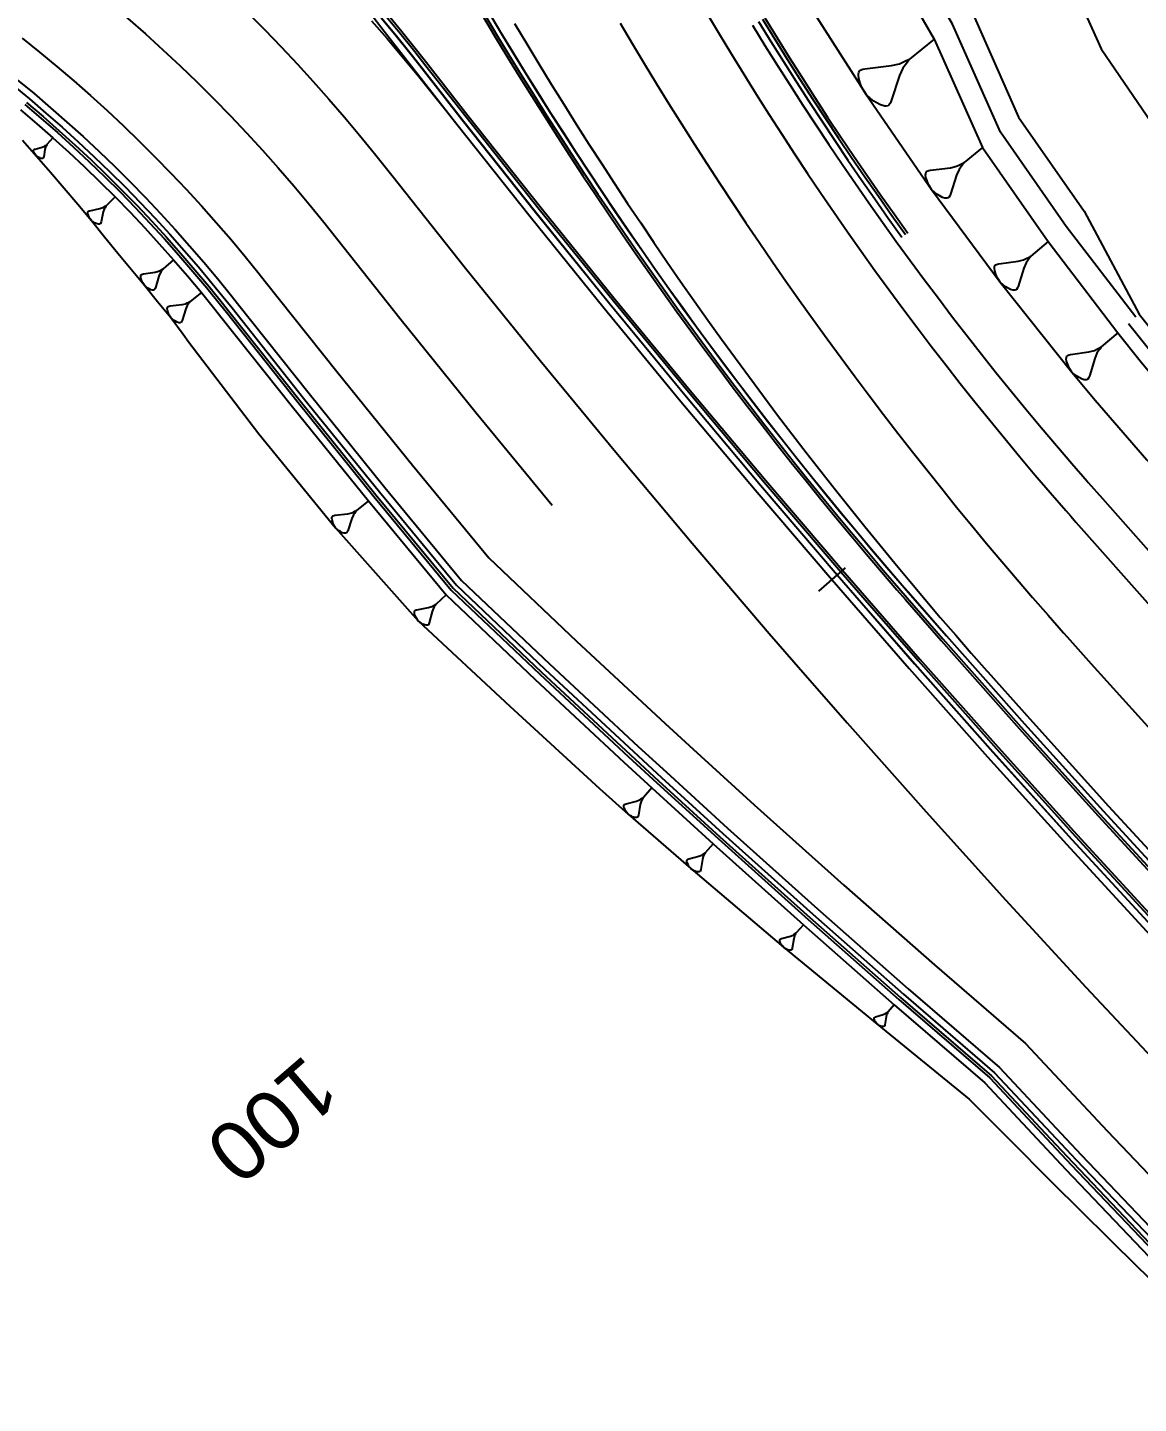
# Model space of a CAD drawing. Extents: x 383808 to 384559, y 802827 to 803490.
# Drawn here: x 384020.2 to 384067.3, y 803088.8 to 803147.1 of the extents above; entities that cross this region are included whole.
import ezdxf
from ezdxf.enums import TextEntityAlignment as Align

# ---------------------------------------------------------------- set-up
doc = ezdxf.new("R2010")
doc.units = 0
doc.layers.get('0').update_dxf_attribs({"linetype": 'CONTINUOUS'})
doc.styles.add('ARIAL', font='ARIAL.FON')

msp = doc.modelspace()

# ---------------------------------------------------------------- linework, layer by layer
at = {"color": 7}
for p, q in [((384058.6226, 803146.5892), (384057.5834, 803145.741)), ((384055.6063, 803145.3146), (384055.6899, 803145.3334)), ((384055.6899, 803145.3334), (384056.82, 803145.4642)), ((384056.82, 803145.4642), (384057.1544, 803145.5393)), ((384057.1544, 803145.5393), (384057.2974, 803145.6065)), ((384057.2998, 803145.3611), (384057.1592, 803145.0485)), ((384057.2974, 803145.6065), (384057.4404, 803145.6738)), ((384057.3944, 803145.4878), (384057.2998, 803145.3611)), ((384057.4889, 803145.6144), (384057.3944, 803145.4878)), ((384057.4404, 803145.6738), (384057.5834, 803145.741)), ((384057.5834, 803145.741), (384057.4889, 803145.6144)), ((384055.4172, 803145.0613), (384055.4227, 803145.1153)), ((384055.4306, 803144.9238), (384055.4172, 803145.0613)), ((384055.4227, 803145.1153), (384055.4282, 803145.1692)), ((384055.4282, 803145.1692), (384055.4633, 803145.2474)), ((384055.4924, 803144.7269), (384055.4306, 803144.9238)), ((384055.4633, 803145.2474), (384055.493, 803145.2716)), ((384055.493, 803145.2716), (384055.6063, 803145.3146)), ((384057.1592, 803145.0485), (384056.8047, 803143.9676)), ((384055.5354, 803144.6136), (384055.4924, 803144.7269)), ((384055.6026, 803144.4706), (384055.5354, 803144.6136)), ((384055.7426, 803144.2385), (384055.6026, 803144.4706)), ((384055.9419, 803144.0549), (384055.7426, 803144.2385)), ((384056.0685, 803143.9604), (384055.9419, 803144.0549)), ((384056.1709, 803143.8955), (384056.0685, 803143.9604)), ((384056.3515, 803143.7955), (384056.1709, 803143.8955)), ((384056.4836, 803143.7549), (384056.3515, 803143.7955)), ((384056.5375, 803143.7495), (384056.4836, 803143.7549)), ((384056.5914, 803143.744), (384056.5375, 803143.7495)), ((384056.675, 803143.7628), (384056.5914, 803143.744)), ((384056.7047, 803143.787), (384056.675, 803143.7628)), ((384056.7696, 803143.8894), (384056.7047, 803143.787)), ((384056.8047, 803143.9676), (384056.7696, 803143.8894)), ((384020.4576, 803141.871), (384020.4639, 803141.894)), ((384020.4585, 803141.856), (384020.4576, 803141.871)), ((384020.4594, 803141.8409), (384020.4585, 803141.856)), ((384020.469, 803141.8037), (384020.4594, 803141.8409)), ((384020.4639, 803141.894), (384020.471, 803141.902)), ((384020.471, 803141.902), (384020.5002, 803141.9187)), ((384020.5002, 803141.9187), (384020.5223, 803141.9276)), ((384020.5223, 803141.9276), (384020.8269, 803142.0129)), ((384020.8269, 803142.0129), (384020.9155, 803142.0482)), ((384020.9383, 803141.9136), (384020.8882, 803141.6013)), ((384020.9155, 803142.0482), (384020.9518, 803142.0729)), ((384020.9632, 803142.0057), (384020.9383, 803141.9136)), ((384020.9518, 803142.0729), (384020.9881, 803142.0977)), ((384020.9836, 803142.0446), (384020.9632, 803142.0057)), ((384021.004, 803142.0835), (384020.9836, 803142.0446)), ((384020.9881, 803142.0977), (384021.0244, 803142.1224)), ((384021.0244, 803142.1224), (384021.004, 803142.0835)), ((384021.2727, 803142.4008), (384021.0244, 803142.1224)), ((384060.6655, 803141.9987), (384059.8886, 803141.3527)), ((384020.4946, 803141.7524), (384020.469, 803141.8037)), ((384020.5114, 803141.7231), (384020.4946, 803141.7524)), ((384020.5361, 803141.6868), (384020.5114, 803141.7231)), ((384020.5847, 803141.6292), (384020.5361, 803141.6868)), ((384020.6475, 803141.5875), (384020.5847, 803141.6292)), ((384020.6864, 803141.5671), (384020.6475, 803141.5875)), ((384020.7173, 803141.5538), (384020.6864, 803141.5671)), ((384020.7713, 803141.5342), (384020.7173, 803141.5538)), ((384020.8093, 803141.5289), (384020.7713, 803141.5342)), ((384020.8244, 803141.5297), (384020.8093, 803141.5289)), ((384020.8394, 803141.5306), (384020.8244, 803141.5297)), ((384020.8616, 803141.5394), (384020.8394, 803141.5306)), ((384020.8687, 803141.5474), (384020.8616, 803141.5394)), ((384020.882, 803141.5783), (384020.8687, 803141.5474)), ((384020.8882, 803141.6013), (384020.882, 803141.5783)), ((384059.5669, 803141.1978), (384059.6741, 803141.2494)), ((384059.6741, 803141.2494), (384059.7813, 803141.3011)), ((384059.8183, 803141.2567), (384059.7479, 803141.1607)), ((384059.7813, 803141.3011), (384059.8886, 803141.3527)), ((384059.8886, 803141.3527), (384059.8183, 803141.2567)), ((384058.2617, 803140.8259), (384058.2655, 803140.8666)), ((384058.2727, 803140.7224), (384058.2617, 803140.8259)), ((384058.2655, 803140.8666), (384058.2692, 803140.9072)), ((384058.2692, 803140.9072), (384058.2951, 803140.9663)), ((384058.3206, 803140.5745), (384058.2727, 803140.7224)), ((384058.2951, 803140.9663), (384058.3173, 803140.9848)), ((384058.3173, 803140.9848), (384058.4024, 803141.018)), ((384058.4024, 803141.018), (384058.4652, 803141.0327)), ((384058.4652, 803141.0327), (384059.3155, 803141.1389)), ((384059.5738, 803140.8282), (384059.3142, 803140.0116)), ((384059.3155, 803141.1389), (384059.5669, 803141.1978)), ((384059.6776, 803141.0646), (384059.5738, 803140.8282)), ((384059.7479, 803141.1607), (384059.6776, 803141.0646)), ((384058.3537, 803140.4895), (384058.3206, 803140.5745)), ((384058.4054, 803140.3822), (384058.3537, 803140.4895)), ((384058.5124, 803140.2084), (384058.4054, 803140.3822)), ((384058.6638, 803140.0715), (384058.5124, 803140.2084)), ((384023.4448, 803139.4773), (384023.4965, 803139.508)), ((384023.4965, 803139.508), (384023.5483, 803139.5387)), ((384023.5483, 803139.5387), (384023.5171, 803139.4873)), ((384023.9111, 803139.8984), (384023.5483, 803139.5387)), ((384058.7598, 803140.0011), (384058.6638, 803140.0715)), ((384058.8374, 803139.953), (384058.7598, 803140.0011)), ((384058.974, 803139.8789), (384058.8374, 803139.953)), ((384059.0738, 803139.8493), (384058.974, 803139.8789)), ((384059.1144, 803139.8455), (384059.0738, 803139.8493)), ((384059.1551, 803139.8418), (384059.1144, 803139.8455)), ((384059.2179, 803139.8565), (384059.1551, 803139.8418)), ((384059.2401, 803139.875), (384059.2179, 803139.8565)), ((384059.2883, 803139.9525), (384059.2401, 803139.875)), ((384059.3142, 803140.0116), (384059.2883, 803139.9525)), ((384022.7521, 803139.2016), (384022.7522, 803139.2222)), ((384022.7622, 803139.1499), (384022.7521, 803139.2016)), ((384022.7522, 803139.2222), (384022.7523, 803139.2429)), ((384022.7523, 803139.2429), (384022.7627, 803139.2738)), ((384022.7928, 803139.0775), (384022.7622, 803139.1499)), ((384022.7627, 803139.2738), (384022.7731, 803139.2841)), ((384022.7731, 803139.2841), (384022.8145, 803139.3045)), ((384022.8133, 803139.0362), (384022.7928, 803139.0775)), ((384022.8441, 803138.9844), (384022.8133, 803139.0362)), ((384022.8145, 803139.3045), (384022.8455, 803139.3147)), ((384022.9056, 803138.9016), (384022.8441, 803138.9844)), ((384022.8455, 803139.3147), (384023.269, 803139.4058)), ((384023.269, 803139.4058), (384023.3931, 803139.4465)), ((384023.4129, 803139.2607), (384023.3182, 803138.8379)), ((384023.3931, 803139.4465), (384023.4448, 803139.4773)), ((384023.4547, 803139.3843), (384023.4129, 803139.2607)), ((384023.4859, 803139.4358), (384023.4547, 803139.3843)), ((384023.5171, 803139.4873), (384023.4859, 803139.4358)), ((384022.9879, 803138.8393), (384022.9056, 803138.9016)), ((384023.0394, 803138.8081), (384022.9879, 803138.8393)), ((384023.0806, 803138.7873), (384023.0394, 803138.8081)), ((384023.1527, 803138.756), (384023.0806, 803138.7873)), ((384023.2043, 803138.7455), (384023.1527, 803138.756)), ((384023.2249, 803138.7454), (384023.2043, 803138.7455)), ((384023.2455, 803138.7453), (384023.2249, 803138.7454)), ((384023.2765, 803138.7555), (384023.2455, 803138.7453)), ((384023.2869, 803138.7658), (384023.2765, 803138.7555)), ((384023.3077, 803138.807), (384023.2869, 803138.7658)), ((384023.3182, 803138.8379), (384023.3077, 803138.807)), ((384063.4524, 803138.0057), (384062.7193, 803137.3849)), ((384026.3906, 803137.2385), (384025.9446, 803136.8477)), ((384061.3689, 803137.0684), (384062.1763, 803137.1767)), ((384062.1763, 803137.1767), (384062.4148, 803137.2349)), ((384062.4148, 803137.2349), (384062.5163, 803137.2849)), ((384062.5163, 803137.2849), (384062.6178, 803137.3349)), ((384062.5873, 803137.2011), (384062.5212, 803137.1092)), ((384062.6533, 803137.293), (384062.5873, 803137.2011)), ((384062.6178, 803137.3349), (384062.7193, 803137.3849)), ((384062.7193, 803137.3849), (384062.6533, 803137.293)), ((384025.0012, 803136.5617), (384025.0155, 803136.5968)), ((384025.0155, 803136.5968), (384025.0282, 803136.6079)), ((384025.0282, 803136.6079), (384025.0776, 803136.6287)), ((384025.0776, 803136.6287), (384025.1143, 803136.6383)), ((384025.1143, 803136.6383), (384025.6115, 803136.7136)), ((384025.6115, 803136.7136), (384025.7581, 803136.7519)), ((384025.7581, 803136.7519), (384025.8203, 803136.7838)), ((384025.8251, 803136.6755), (384025.7679, 803136.5351)), ((384025.8203, 803136.7838), (384025.8824, 803136.8158)), ((384025.8649, 803136.7329), (384025.8251, 803136.6755)), ((384025.9048, 803136.7903), (384025.8649, 803136.7329)), ((384025.8824, 803136.8158), (384025.9446, 803136.8477)), ((384025.9446, 803136.8477), (384025.9048, 803136.7903)), ((384061.1772, 803136.87), (384061.1804, 803136.9087)), ((384061.1885, 803136.7717), (384061.1772, 803136.87)), ((384061.1804, 803136.9087), (384061.1836, 803136.9474)), ((384061.1836, 803136.9474), (384061.2078, 803137.0038)), ((384061.2353, 803136.6315), (384061.1885, 803136.7717)), ((384061.2078, 803137.0038), (384061.2287, 803137.0216)), ((384061.2287, 803137.0216), (384061.3093, 803137.0538)), ((384061.2676, 803136.551), (384061.2353, 803136.6315)), ((384061.3093, 803137.0538), (384061.3689, 803137.0684)), ((384062.4246, 803136.8835), (384062.1849, 803136.105)), ((384062.5212, 803137.1092), (384062.4246, 803136.8835)), ((384024.998, 803136.5139), (384024.9996, 803136.5378)), ((384025.006, 803136.4533), (384024.998, 803136.5139)), ((384024.9996, 803136.5378), (384025.0012, 803136.5617)), ((384025.0364, 803136.3673), (384025.006, 803136.4533)), ((384025.0571, 803136.3179), (384025.0364, 803136.3673)), ((384025.089, 803136.2557), (384025.0571, 803136.3179)), ((384025.1545, 803136.1554), (384025.089, 803136.2557)), ((384025.2454, 803136.0773), (384025.1545, 803136.1554)), ((384025.3028, 803136.0375), (384025.2454, 803136.0773)), ((384025.349, 803136.0104), (384025.3028, 803136.0375)), ((384025.4304, 803135.9691), (384025.349, 803136.0104)), ((384025.6136, 803136.017), (384025.5866, 803135.9708)), ((384025.6279, 803136.0521), (384025.6136, 803136.017)), ((384025.7679, 803136.5351), (384025.6279, 803136.0521)), ((384061.3176, 803136.4494), (384061.2676, 803136.551)), ((384061.4208, 803136.2851), (384061.3176, 803136.4494)), ((384061.566, 803136.1562), (384061.4208, 803136.2851)), ((384061.6579, 803136.0902), (384061.566, 803136.1562)), ((384061.732, 803136.0451), (384061.6579, 803136.0902)), ((384061.8626, 803135.9759), (384061.732, 803136.0451)), ((384062.1607, 803136.0485), (384062.1156, 803135.9744)), ((384062.1849, 803136.105), (384062.1607, 803136.0485)), ((384025.4893, 803135.9532), (384025.4304, 803135.9691)), ((384025.5132, 803135.9516), (384025.4893, 803135.9532)), ((384025.5372, 803135.95), (384025.5132, 803135.9516)), ((384025.5738, 803135.9596), (384025.5372, 803135.95)), ((384025.5866, 803135.9708), (384025.5738, 803135.9596)), ((384026.9708, 803135.406), (384027.0353, 803135.4367)), ((384027.0573, 803135.4099), (384027.0148, 803135.3525)), ((384027.0353, 803135.4367), (384027.0998, 803135.4673)), ((384027.0998, 803135.4673), (384027.0573, 803135.4099)), ((384027.5678, 803135.8526), (384027.0998, 803135.4673)), ((384061.9577, 803135.9485), (384061.8626, 803135.9759)), ((384061.9964, 803135.9453), (384061.9577, 803135.9485)), ((384062.0351, 803135.9421), (384061.9964, 803135.9453)), ((384062.0947, 803135.9566), (384062.0351, 803135.9421)), ((384062.1156, 803135.9744), (384062.0947, 803135.9566)), ((384026.1222, 803135.156), (384026.1245, 803135.1804)), ((384026.1284, 803135.0939), (384026.1222, 803135.156)), ((384026.1245, 803135.1804), (384026.1269, 803135.2048)), ((384026.1269, 803135.2048), (384026.1426, 803135.2402)), ((384026.1567, 803135.005), (384026.1284, 803135.0939)), ((384026.1426, 803135.2402), (384026.156, 803135.2512)), ((384026.156, 803135.2512), (384026.2071, 803135.2708)), ((384026.1764, 803134.9539), (384026.1567, 803135.005)), ((384026.2071, 803134.8894), (384026.1764, 803134.9539)), ((384026.2071, 803135.2708), (384026.2449, 803135.2795)), ((384026.2707, 803134.7848), (384026.2071, 803134.8894)), ((384026.2449, 803135.2795), (384026.7553, 803135.3407)), ((384026.9094, 803135.1535), (384026.7513, 803134.6644)), ((384026.7553, 803135.3407), (384026.9063, 803135.3753)), ((384026.9063, 803135.3753), (384026.9708, 803135.406)), ((384026.9724, 803135.2951), (384026.9094, 803135.1535)), ((384027.0148, 803135.3525), (384026.9724, 803135.2951)), ((384026.3612, 803134.7022), (384026.2707, 803134.7848)), ((384026.4186, 803134.6597), (384026.3612, 803134.7022)), ((384026.465, 803134.6306), (384026.4186, 803134.6597)), ((384026.5468, 803134.5858), (384026.465, 803134.6306)), ((384026.6065, 803134.5677), (384026.5468, 803134.5858)), ((384026.6309, 803134.5653), (384026.6065, 803134.5677)), ((384026.6553, 803134.5629), (384026.6309, 803134.5653)), ((384026.6931, 803134.5716), (384026.6553, 803134.5629)), ((384026.7064, 803134.5826), (384026.6931, 803134.5716)), ((384026.7355, 803134.629), (384026.7064, 803134.5826)), ((384026.7513, 803134.6644), (384026.7355, 803134.629)), ((384066.4073, 803134.147), (384065.7058, 803133.5417)), ((384064.2256, 803133.0689), (384064.2283, 803133.1062)), ((384064.2283, 803133.1062), (384064.2511, 803133.1609)), ((384064.2511, 803133.1609), (384064.2712, 803133.1782)), ((384064.2712, 803133.1782), (384064.3486, 803133.21)), ((384064.3486, 803133.21), (384064.406, 803133.2245)), ((384064.406, 803133.2245), (384065.1838, 803133.3361)), ((384065.1838, 803133.3361), (384065.4133, 803133.3943)), ((384065.4133, 803133.3943), (384065.5108, 803133.4434)), ((384065.5171, 803133.274), (384065.4259, 803133.0555)), ((384065.5108, 803133.4434), (384065.6083, 803133.4926)), ((384065.58, 803133.3633), (384065.5171, 803133.274)), ((384065.6429, 803133.4525), (384065.58, 803133.3633)), ((384065.6083, 803133.4926), (384065.7058, 803133.5417)), ((384065.7058, 803133.5417), (384065.6429, 803133.4525)), ((384064.2228, 803133.0316), (384064.2256, 803133.0689)), ((384064.2346, 803132.9368), (384064.2228, 803133.0316)), ((384064.281, 803132.802), (384064.2346, 803132.9368)), ((384064.3128, 803132.7246), (384064.281, 803132.802)), ((384064.362, 803132.6271), (384064.3128, 803132.7246)), ((384064.463, 803132.4695), (384064.362, 803132.6271)), ((384065.4259, 803133.0555), (384065.2015, 803132.3025)), ((384064.6041, 803132.3465), (384064.463, 803132.4695)), ((384064.6933, 803132.2836), (384064.6041, 803132.3465)), ((384064.7652, 803132.2408), (384064.6933, 803132.2836)), ((384064.8918, 803132.1751), (384064.7652, 803132.2408)), ((384064.9837, 803132.1496), (384064.8918, 803132.1751)), ((384065.0211, 803132.1468), (384064.9837, 803132.1496)), ((384065.0584, 803132.1441), (384065.0211, 803132.1468)), ((384065.1158, 803132.1586), (384065.0584, 803132.1441)), ((384065.1358, 803132.1759), (384065.1158, 803132.1586)), ((384065.1787, 803132.2478), (384065.1358, 803132.1759)), ((384065.2015, 803132.3025), (384065.1787, 803132.2478)), ((384034.6493, 803127.0217), (384034.1464, 803126.6111)), ((384033.0981, 803126.2821), (384033.1007, 803126.3082)), ((384033.1045, 803126.2155), (384033.0981, 803126.2821)), ((384033.1007, 803126.3082), (384033.1033, 803126.3343)), ((384033.1033, 803126.3343), (384033.1203, 803126.3721)), ((384033.1344, 803126.1202), (384033.1045, 803126.2155)), ((384033.1203, 803126.3721), (384033.1347, 803126.3838)), ((384033.1553, 803126.0654), (384033.1344, 803126.1202)), ((384033.1347, 803126.3838), (384033.1895, 803126.4046)), ((384033.1895, 803126.4046), (384033.23, 803126.4137)), ((384033.23, 803126.4137), (384033.7769, 803126.4771)), ((384033.9411, 803126.276), (384033.7696, 803125.7528)), ((384033.7769, 803126.4771), (384033.9388, 803126.5135)), ((384033.9388, 803126.5135), (384034.008, 803126.546)), ((384034.0092, 803126.4273), (384033.9411, 803126.276)), ((384034.008, 803126.546), (384034.0772, 803126.5786)), ((384034.0549, 803126.4886), (384034.0092, 803126.4273)), ((384034.1006, 803126.5499), (384034.0549, 803126.4886)), ((384034.0772, 803126.5786), (384034.1464, 803126.6111)), ((384034.1464, 803126.6111), (384034.1006, 803126.5499)), ((384033.1878, 803125.9961), (384033.1553, 803126.0654)), ((384033.2556, 803125.8838), (384033.1878, 803125.9961)), ((384033.352, 803125.795), (384033.2556, 803125.8838)), ((384033.4133, 803125.7493), (384033.352, 803125.795)), ((384033.4629, 803125.7179), (384033.4133, 803125.7493)), ((384033.5503, 803125.6695), (384033.4629, 803125.7179)), ((384033.6142, 803125.6499), (384033.5503, 803125.6695)), ((384033.6403, 803125.6472), (384033.6142, 803125.6499)), ((384033.6664, 803125.6446), (384033.6403, 803125.6472)), ((384033.7069, 803125.6537), (384033.6664, 803125.6446)), ((384033.7212, 803125.6654), (384033.7069, 803125.6537)), ((384033.7526, 803125.715), (384033.7212, 803125.6654)), ((384033.7696, 803125.7528), (384033.7526, 803125.715)), ((384037.3924, 803122.5717), (384037.4522, 803122.6048)), ((384037.4522, 803122.6048), (384037.512, 803122.6379)), ((384037.512, 803122.6379), (384037.4748, 803122.5806)), ((384037.9367, 803123.0338), (384037.512, 803122.6379)), ((384036.5958, 803122.2828), (384036.5967, 803122.3062)), ((384036.6055, 803122.2237), (384036.5958, 803122.2828)), ((384036.5967, 803122.3062), (384036.5975, 803122.3297)), ((384036.5975, 803122.3297), (384036.6104, 803122.3644)), ((384036.6378, 803122.1404), (384036.6055, 803122.2237)), ((384036.6104, 803122.3644), (384036.6226, 803122.3757)), ((384036.6226, 803122.3757), (384036.6703, 803122.3975)), ((384036.6596, 803122.0927), (384036.6378, 803122.1404)), ((384036.6927, 803122.0329), (384036.6596, 803122.0927)), ((384036.6703, 803122.3975), (384036.7059, 803122.408)), ((384036.7597, 803121.9366), (384036.6927, 803122.0329)), ((384036.7059, 803122.408), (384037.1902, 803122.4967)), ((384037.1902, 803122.4967), (384037.3325, 803122.5386)), ((384037.3485, 803122.3268), (384037.2262, 803121.8498)), ((384037.3325, 803122.5386), (384037.3924, 803122.5717)), ((384037.4004, 803122.4658), (384037.3485, 803122.3268)), ((384037.4376, 803122.5232), (384037.4004, 803122.4658)), ((384037.4748, 803122.5806), (384037.4376, 803122.5232)), ((384036.8511, 803121.863), (384036.7597, 803121.9366)), ((384036.9084, 803121.8258), (384036.8511, 803121.863)), ((384036.9545, 803121.8007), (384036.9084, 803121.8258)), ((384037.0353, 803121.7626), (384036.9545, 803121.8007)), ((384037.0935, 803121.7489), (384037.0353, 803121.7626)), ((384037.117, 803121.748), (384037.0935, 803121.7489)), ((384037.1404, 803121.7472), (384037.117, 803121.748)), ((384037.176, 803121.7577), (384037.1404, 803121.7472)), ((384037.1881, 803121.769), (384037.176, 803121.7577)), ((384037.2132, 803121.8151), (384037.1881, 803121.769)), ((384037.2262, 803121.8498), (384037.2132, 803121.8151)), ((384046.1926, 803114.3848), (384046.2458, 803114.4199)), ((384046.2458, 803114.4199), (384046.299, 803114.4551)), ((384046.299, 803114.4551), (384046.2686, 803114.399)), ((384046.6649, 803114.854), (384046.299, 803114.4551)), ((384045.4714, 803114.1018), (384045.4809, 803114.135)), ((384045.4723, 803114.0799), (384045.4714, 803114.1018)), ((384045.4733, 803114.0581), (384045.4723, 803114.0799)), ((384045.4866, 803114.0039), (384045.4733, 803114.0581)), ((384045.4809, 803114.135), (384045.4914, 803114.1464)), ((384045.5227, 803113.9289), (384045.4866, 803114.0039)), ((384045.4914, 803114.1464), (384045.5341, 803114.1702)), ((384045.5464, 803113.8861), (384045.5227, 803113.9289)), ((384045.5341, 803114.1702), (384045.5664, 803114.1825)), ((384045.5816, 803113.8329), (384045.5464, 803113.8861)), ((384045.5664, 803114.1825), (384046.0101, 803114.3003)), ((384046.0101, 803114.3003), (384046.1394, 803114.3496)), ((384046.1697, 803114.1539), (384046.0908, 803113.7017)), ((384046.1394, 803114.3496), (384046.1926, 803114.3848)), ((384046.2077, 803114.2869), (384046.1697, 803114.1539)), ((384046.2382, 803114.343), (384046.2077, 803114.2869)), ((384046.2686, 803114.399), (384046.2382, 803114.343)), ((384045.6509, 803113.7483), (384045.5816, 803113.8329)), ((384045.7411, 803113.6866), (384045.6509, 803113.7483)), ((384045.7972, 803113.6561), (384045.7411, 803113.6866)), ((384045.8418, 803113.6362), (384045.7972, 803113.6561)), ((384045.9197, 803113.6067), (384045.8418, 803113.6362)), ((384045.9748, 803113.5981), (384045.9197, 803113.6067)), ((384045.9967, 803113.5991), (384045.9748, 803113.5981)), ((384046.0185, 803113.6), (384045.9967, 803113.5991)), ((384046.0508, 803113.6124), (384046.0185, 803113.6)), ((384046.0613, 803113.6238), (384046.0508, 803113.6124)), ((384046.0813, 803113.6684), (384046.0613, 803113.6238)), ((384046.0908, 803113.7017), (384046.0813, 803113.6684)), ((384048.8711, 803112.0726), (384048.9212, 803112.1061)), ((384048.9212, 803112.1061), (384048.8928, 803112.0529)), ((384049.2644, 803112.4851), (384048.9212, 803112.1061)), ((384048.1415, 803111.7674), (384048.1503, 803111.7989)), ((384048.1425, 803111.7468), (384048.1415, 803111.7674)), ((384048.1435, 803111.7261), (384048.1425, 803111.7468)), ((384048.1564, 803111.6751), (384048.1435, 803111.7261)), ((384048.1503, 803111.7989), (384048.1601, 803111.8097)), ((384048.1909, 803111.6044), (384048.1564, 803111.6751)), ((384048.1601, 803111.8097), (384048.2003, 803111.8324)), ((384048.2136, 803111.5641), (384048.1909, 803111.6044)), ((384048.2003, 803111.8324), (384048.2308, 803111.8443)), ((384048.2471, 803111.514), (384048.2136, 803111.5641)), ((384048.2308, 803111.8443), (384048.6492, 803111.9581)), ((384048.3132, 803111.4346), (384048.2471, 803111.514)), ((384048.6492, 803111.9581), (384048.771, 803112.0055)), ((384048.8009, 803111.8208), (384048.729, 803111.3931)), ((384048.771, 803112.0055), (384048.8211, 803112.039)), ((384048.836, 803111.9467), (384048.8009, 803111.8208)), ((384048.8211, 803112.039), (384048.8711, 803112.0726)), ((384048.8644, 803111.9998), (384048.836, 803111.9467)), ((384048.8928, 803112.0529), (384048.8644, 803111.9998)), ((384048.3988, 803111.3768), (384048.3132, 803111.4346)), ((384048.4519, 803111.3484), (384048.3988, 803111.3768)), ((384048.4942, 803111.3298), (384048.4519, 803111.3484)), ((384048.568, 803111.3024), (384048.4942, 803111.3298)), ((384048.6201, 803111.2946), (384048.568, 803111.3024)), ((384048.6407, 803111.2957), (384048.6201, 803111.2946)), ((384048.6614, 803111.2967), (384048.6407, 803111.2957)), ((384048.6918, 803111.3085), (384048.6614, 803111.2967)), ((384048.7016, 803111.3194), (384048.6918, 803111.3085)), ((384048.7202, 803111.3617), (384048.7016, 803111.3194)), ((384048.729, 803111.3931), (384048.7202, 803111.3617)), ((384052.5345, 803108.5779), (384052.6438, 803108.6216)), ((384052.6438, 803108.6216), (384052.6887, 803108.6522)), ((384052.6887, 803108.6522), (384052.7335, 803108.6829)), ((384052.728, 803108.6173), (384052.7029, 803108.5691)), ((384052.7532, 803108.6654), (384052.728, 803108.6173)), ((384052.7335, 803108.6829), (384052.7783, 803108.7135)), ((384052.7783, 803108.7135), (384052.7532, 803108.6654)), ((384053.0845, 803109.0579), (384052.7783, 803108.7135)), ((384052.0785, 803108.4018), (384052.0861, 803108.4303)), ((384052.0796, 803108.3832), (384052.0785, 803108.4018)), ((384052.0807, 803108.3646), (384052.0796, 803108.3832)), ((384052.0927, 803108.3187), (384052.0807, 803108.3646)), ((384052.0861, 803108.4303), (384052.0949, 803108.4401)), ((384052.1244, 803108.2553), (384052.0927, 803108.3187)), ((384052.0949, 803108.4401), (384052.131, 803108.4609)), ((384052.1452, 803108.2192), (384052.1244, 803108.2553)), ((384052.131, 803108.4609), (384052.1583, 803108.4718)), ((384052.1758, 803108.1744), (384052.1452, 803108.2192)), ((384052.1583, 803108.4718), (384052.5345, 803108.5779)), ((384052.2359, 803108.1033), (384052.1758, 803108.1744)), ((384052.3136, 803108.0519), (384052.2359, 803108.1033)), ((384052.3617, 803108.0268), (384052.3136, 803108.0519)), ((384052.4, 803108.0104), (384052.3617, 803108.0268)), ((384052.4667, 803107.9863), (384052.4, 803108.0104)), ((384052.6034, 803108.041), (384052.587, 803108.0027)), ((384052.611, 803108.0694), (384052.6034, 803108.041)), ((384052.6723, 803108.4554), (384052.611, 803108.0694)), ((384052.7029, 803108.5691), (384052.6723, 803108.4554)), ((384052.5137, 803107.9797), (384052.4667, 803107.9863)), ((384052.5323, 803107.9808), (384052.5137, 803107.9797)), ((384052.5509, 803107.9819), (384052.5323, 803107.9808)), ((384052.5782, 803107.9929), (384052.5509, 803107.9819)), ((384052.587, 803108.0027), (384052.5782, 803107.9929)), ((384056.0752, 803105.0993), (384056.0815, 803105.1237)), ((384056.0763, 803105.0833), (384056.0752, 803105.0993)), ((384056.0815, 803105.1237), (384056.0889, 803105.1322)), ((384056.0889, 803105.1322), (384056.1197, 803105.1503)), ((384056.1197, 803105.1503), (384056.143, 803105.1599)), ((384056.143, 803105.1599), (384056.4645, 803105.2538)), ((384056.4645, 803105.2538), (384056.5579, 803105.2921)), ((384056.5836, 803105.1499), (384056.5342, 803104.8187)), ((384056.5579, 803105.2921), (384056.5961, 803105.3187)), ((384056.6089, 803105.2476), (384056.5836, 803105.1499)), ((384056.5961, 803105.3187), (384056.6342, 803105.3453)), ((384056.6301, 803105.2891), (384056.6089, 803105.2476)), ((384056.6512, 803105.3305), (384056.6301, 803105.2891)), ((384056.6342, 803105.3453), (384056.6724, 803105.3719)), ((384056.6724, 803105.3719), (384056.6512, 803105.3305)), ((384056.932, 803105.6696), (384056.6724, 803105.3719)), ((384056.0774, 803105.0674), (384056.0763, 803105.0833)), ((384056.088, 803105.0281), (384056.0774, 803105.0674)), ((384056.1157, 803104.9741), (384056.088, 803105.0281)), ((384056.1338, 803104.9433), (384056.1157, 803104.9741)), ((384056.1604, 803104.9051), (384056.1338, 803104.9433)), ((384056.2125, 803104.8447), (384056.1604, 803104.9051)), ((384056.2795, 803104.8013), (384056.2125, 803104.8447)), ((384056.3209, 803104.7801), (384056.2795, 803104.8013)), ((384056.3538, 803104.7664), (384056.3209, 803104.7801)), ((384056.4112, 803104.7463), (384056.3538, 803104.7664)), ((384056.4515, 803104.741), (384056.4112, 803104.7463)), ((384056.4675, 803104.7421), (384056.4515, 803104.741)), ((384056.4834, 803104.7432), (384056.4675, 803104.7421)), ((384056.5067, 803104.7528), (384056.4834, 803104.7432)), ((384056.5141, 803104.7613), (384056.5067, 803104.7528)), ((384056.5279, 803104.7942), (384056.5141, 803104.7613)), ((384056.5342, 803104.8187), (384056.5279, 803104.7942))]:
    msp.add_line(p, q, dxfattribs=at)
at = {"color": 3}
msp.add_line((384054.853, 803124.1789), (384053.7172, 803123.1991), dxfattribs=at)
at = {"color": 7, "linetype": 'CONTINUOUS'}
for points in [[(384067.1645, 803134.8002), (384064.2154, 803138.652), (384061.4344, 803142.638), (384059.3973, 803147.2216), (384056.9531, 803151.4482), (384054.6712, 803155.7854), (384052.5494, 803160.2259), (384050.5854, 803164.7622), (384048.7766, 803169.3874), (384047.1204, 803174.0944), (384045.6139, 803178.8764), (384044.7973, 803181.6385), (384044.1813, 803183.8129), (384042.8393, 803188.9883), (384042.6041, 803189.9687), (384041.6412, 803194.2654), (384040.5863, 803199.6437), (384040.5269, 803200)], [(384049.0299, 803181.3198), (384050.4676, 803176.5349), (384052.1183, 803171.8707), (384054.0565, 803167.3911), (384056.5201, 803163.2903), (384058.8533, 803159.0741), (384061.1779, 803154.833), (384063.66, 803150.7009), (384065.694, 803146.1798), (384068.4116, 803142.2061), (384071.2779, 803138.3488), (384070.6927, 803137.844), (384071.5972, 803136.6239), (384073.6143, 803134.0175), (384076.6175, 803130.2559), (384079.7267, 803126.5843), (384082.8734, 803122.9432), (384086.062, 803119.3374), (384089.2823, 803115.7581), (384092.5337, 803112.2052), (384095.8143, 803108.6771), (384099.0807, 803105.1302), (384100, 803104.2045)], [(384044.8006, 803178.2946), (384046.3123, 803173.5052), (384047.9739, 803168.7909), (384049.7882, 803164.1585), (384051.7578, 803159.6149), (384053.8851, 803155.1673), (384056.1727, 803150.8229), (384058.6226, 803146.5892), (384060.6655, 803141.9987), (384063.4524, 803138.0057), (384066.4073, 803134.147), (384067.3601, 803132.9472), (384069.4849, 803130.389), (384072.642, 803126.6982), (384075.8332, 803123.0356), (384079.058, 803119.4017), (384082.3163, 803115.7966), (384085.6077, 803112.2207), (384088.9321, 803108.6744), (384092.2891, 803105.1578), (384095.6785, 803101.6714), (384097.3332, 803100)], [(384019.7339, 803151.173), (384020.543, 803150.5853), (384021.343, 803149.9853), (384022.1336, 803149.373), (384022.9147, 803148.7486), (384023.6861, 803148.1123), (384024.4477, 803147.4642), (384025.1992, 803146.8045), (384025.9404, 803146.1333), (384026.6712, 803145.4507), (384027.3915, 803144.757), (384028.101, 803144.0523), (384028.7995, 803143.3368), (384029.487, 803142.6106), (384030.1632, 803141.8739), (384030.828, 803141.1269), (384031.4812, 803140.3697), (384032.1227, 803139.6026), (384032.7524, 803138.8257), (384033.0203, 803138.4876), (384036.036, 803134.6898), (384039.22, 803130.7525), (384042.4397, 803126.8443)], [(384029.557, 803147.6859), (384030.2599, 803146.9746), (384030.9532, 803146.2539), (384031.6368, 803145.5241), (384032.3106, 803144.7852), (384032.9745, 803144.0374), (384033.6284, 803143.2809), (384034.2722, 803142.5156), (384034.9057, 803141.7419), (384035.5292, 803140.9592), (384035.6392, 803140.8193), (384038.7675, 803136.8782), (384041.9315, 803132.9656), (384045.1309, 803129.082), (384048.3655, 803125.2276), (384051.635, 803121.4027), (384052.6731, 803120.203), (384054.9391, 803117.6078), (384058.2776, 803113.843), (384061.6502, 803110.1088), (384065.0566, 803106.4053), (384068.4966, 803102.733)], [(384035.4217, 803147.6845), (384036.0604, 803146.9102), (384036.6894, 803146.128), (384037.1655, 803145.5223), (384038.8621, 803143.3537), (384041.9672, 803139.4417), (384045.1077, 803135.5581), (384048.2835, 803131.7033), (384051.4941, 803127.8774), (384054.7394, 803124.0809), (384055.7698, 803122.89), (384058.0191, 803120.3141), (384061.3328, 803116.5772), (384064.6804, 803112.8706), (384068.0616, 803109.1946)], [(384049.0065, 803147.6643), (384049.5171, 803146.8045), (384050.0338, 803145.9483), (384050.5566, 803145.0959), (384051.0855, 803144.2472), (384051.6205, 803143.4023), (384052.1615, 803142.5613), (384052.7084, 803141.7241), (384053.2613, 803140.8909), (384053.8202, 803140.0617), (384054.385, 803139.2364), (384054.9556, 803138.4152), (384055.5321, 803137.5981), (384056.1145, 803136.7852), (384056.7026, 803135.9764), (384057.2965, 803135.1719), (384057.8961, 803134.3716), (384058.5014, 803133.5756), (384059.1124, 803132.784), (384059.729, 803131.9967), (384060.3512, 803131.2139), (384060.979, 803130.4355), (384061.6124, 803129.6616), (384062.2513, 803128.8923), (384062.8956, 803128.1276), (384063.5454, 803127.3675), (384064.2006, 803126.612), (384064.4114, 803126.3713), (384064.6296, 803126.1227), (384067.8903, 803122.4457)], [(384034.7809, 803147.3632), (384035.4371, 803146.6087), (384036.0845, 803145.8466), (384036.7229, 803145.0768), (384037.3521, 803144.2996), (384037.8727, 803143.6423), (384038.3904, 803142.9828), (384041.4989, 803139.0666), (384044.6429, 803135.1787), (384047.8221, 803131.3197), (384051.0363, 803127.4896), (384054.2851, 803123.689), (384055.3166, 803122.4968), (384057.5683, 803119.918), (384060.8857, 803116.1771), (384064.237, 803112.4664), (384067.6219, 803108.7864)], [(384035.345, 803147.6204), (384035.9829, 803146.8471), (384036.6111, 803146.0658), (384037.0869, 803145.4605), (384038.7835, 803143.2919), (384041.8891, 803139.3792), (384045.0303, 803135.4949), (384048.2066, 803131.6393), (384051.4178, 803127.8128), (384054.6637, 803124.0156), (384055.6942, 803122.8245), (384057.9439, 803120.2481), (384061.2583, 803116.5105), (384064.6065, 803112.8033), (384067.9883, 803109.1266)], [(384039.477, 803147.5863), (384039.9921, 803146.7271), (384040.5122, 803145.8709), (384041.0373, 803145.0179), (384041.5675, 803144.1679), (384042.1026, 803143.321), (384042.6427, 803142.4773), (384043.1878, 803141.6368), (384043.7378, 803140.7996), (384044.2927, 803139.9655), (384044.8525, 803139.1348), (384045.4172, 803138.3073), (384045.9867, 803137.4832), (384046.5611, 803136.6625), (384047.1403, 803135.8451), (384047.7243, 803135.0312), (384048.3131, 803134.2207), (384048.9066, 803133.4137), (384049.5049, 803132.6102), (384050.1079, 803131.8103), (384050.7155, 803131.0139), (384051.3279, 803130.2211), (384051.9449, 803129.4319), (384052.5665, 803128.6463), (384053.1928, 803127.8644), (384053.8236, 803127.0862), (384054.459, 803126.3118), (384055.099, 803125.5411), (384055.7434, 803124.7741), (384056.3924, 803124.011), (384057.0459, 803123.2517), (384057.3965, 803122.848), (384058.9205, 803121.1062), (384062.227, 803117.3775), (384065.5673, 803113.679), (384068.9411, 803110.011)], [(384039.563, 803147.6375), (384040.0777, 803146.7788), (384040.5975, 803145.9231), (384041.1223, 803145.0705), (384041.6522, 803144.221), (384042.187, 803143.3747), (384042.7268, 803142.5315), (384043.2715, 803141.6915), (384043.8212, 803140.8547), (384044.3758, 803140.0212), (384044.9353, 803139.1909), (384045.4996, 803138.3639), (384046.0688, 803137.5403), (384046.6429, 803136.7201), (384047.2217, 803135.9032), (384047.8054, 803135.0897), (384048.3938, 803134.2797), (384048.987, 803133.4732), (384049.5849, 803132.6702), (384050.1875, 803131.8707), (384050.7949, 803131.0748), (384051.4069, 803130.2824), (384052.0235, 803129.4937), (384052.6448, 803128.7086), (384053.2707, 803127.9272), (384053.9011, 803127.1494), (384054.5362, 803126.3754), (384055.1757, 803125.6052), (384055.8198, 803124.8387), (384056.4684, 803124.076), (384057.1215, 803123.3172), (384057.4719, 803122.9136), (384058.9956, 803121.1722), (384062.3016, 803117.4441), (384065.6412, 803113.7463), (384069.0144, 803110.079)], [(384040.8444, 803147.2469), (384041.3573, 803146.3885), (384041.8751, 803145.533), (384042.3976, 803144.6803), (384042.9248, 803143.8306), (384043.4567, 803142.9838), (384043.9933, 803142.14), (384044.5347, 803141.2992), (384045.0806, 803140.4614), (384045.6312, 803139.6266), (384046.1865, 803138.7949), (384046.7463, 803137.9663), (384047.3108, 803137.1409), (384047.8798, 803136.3186), (384048.4534, 803135.4994), (384049.0315, 803134.6835), (384049.6142, 803133.8708), (384050.2013, 803133.0613), (384050.793, 803132.2551), (384051.3891, 803131.4522), (384051.9897, 803130.6526), (384052.5947, 803129.8564), (384053.2041, 803129.0635), (384053.8179, 803128.2741), (384054.4361, 803127.4881), (384055.0586, 803126.7055), (384055.6855, 803125.9264), (384056.3167, 803125.1507), (384056.9522, 803124.3786), (384057.592, 803123.6101), (384058.236, 803122.8451), (384058.8843, 803122.0837), (384059.5368, 803121.3259), (384060.1935, 803120.5718), (384060.8544, 803119.8213), (384060.8976, 803119.7725), (384062.6741, 803117.7776), (384066.0108, 803114.0831), (384069.3809, 803110.4192)], [(384045.3151, 803147.2644), (384045.8248, 803146.4041), (384046.3398, 803145.5469), (384046.86, 803144.6929), (384047.3853, 803143.842), (384047.9158, 803142.9943), (384048.4515, 803142.1498), (384048.9922, 803141.3087), (384049.538, 803140.4707), (384050.0889, 803139.6362), (384050.6448, 803138.8049), (384051.2058, 803137.9771), (384051.7717, 803137.1527), (384052.3427, 803136.3317), (384052.9186, 803135.5142), (384053.4994, 803134.7002), (384054.0852, 803133.8897), (384054.6759, 803133.0828), (384055.2715, 803132.2795), (384055.8719, 803131.4798), (384056.4772, 803130.6838), (384057.0872, 803129.8914), (384057.7021, 803129.1028), (384058.3217, 803128.3179), (384058.9461, 803127.5368), (384059.5752, 803126.7595), (384060.209, 803125.986), (384060.8474, 803125.2163), (384061.4906, 803124.4506), (384062.1383, 803123.6887), (384062.7907, 803122.9308), (384063.4476, 803122.1769), (384064.1091, 803121.4269), (384064.2543, 803121.2636), (384065.2822, 803120.1116), (384068.5976, 803116.4408)], [(384051.3476, 803147.4302), (384051.8693, 803146.5811), (384052.3969, 803145.7358), (384052.9307, 803144.8943), (384053.4704, 803144.0566), (384054.016, 803143.2228), (384054.5676, 803142.3929), (384055.1252, 803141.5669), (384055.6886, 803140.745), (384056.2578, 803139.9271), (384056.8329, 803139.1133), (384057.4138, 803138.3036)], [(384051.4416, 803147.4874), (384051.9628, 803146.639), (384052.4901, 803145.7944), (384053.0233, 803144.9535), (384053.5626, 803144.1165), (384054.1078, 803143.2833), (384054.659, 803142.4541), (384055.2161, 803141.6288), (384055.7791, 803140.8075), (384056.3479, 803139.9903), (384056.9225, 803139.1771), (384057.503, 803138.3681)], [(384019.9694, 803146.6223), (384020.7084, 803146.0316), (384021.4383, 803145.4295), (384022.1589, 803144.8163), (384022.8699, 803144.1921), (384023.5712, 803143.557), (384024.2627, 803142.9112), (384024.9441, 803142.2549), (384025.6154, 803141.5881), (384026.2764, 803140.9111), (384026.9268, 803140.224), (384027.5666, 803139.527), (384028.1956, 803138.8202), (384028.8137, 803138.1038), (384029.4207, 803137.378), (384030.0164, 803136.643), (384030.2772, 803136.3138), (384033.3045, 803132.5014), (384036.5085, 803128.5393), (384039.7484, 803124.6066), (384043.4691, 803121.0804), (384047.2182, 803117.5923), (384048.4061, 803116.5004), (384050.9953, 803114.1424), (384054.8002, 803110.7309), (384058.6323, 803107.3581), (384062.4914, 803104.0242), (384065.9531, 803100.3287), (384066.2666, 803100)], [(384020.0896, 803143.8199), (384020.7856, 803143.2276), (384021.4723, 803142.6247), (384022.1497, 803142.0113), (384022.8176, 803141.3876), (384023.4757, 803140.7536), (384024.1241, 803140.1096), (384024.7625, 803139.4557), (384025.3907, 803138.7921), (384026.0087, 803138.1189), (384026.6162, 803137.4362), (384027.2132, 803136.7443), (384027.7994, 803136.0433), (384028.3748, 803135.3333), (384028.6314, 803135.0095), (384031.6657, 803131.1883), (384034.8817, 803127.2114), (384038.1562, 803123.2384), (384041.9136, 803119.6737), (384045.6756, 803116.1714), (384046.8676, 803115.0751), (384049.4658, 803112.7075), (384053.2838, 803109.2822), (384057.1293, 803105.8956), (384060.9762, 803102.5712), (384063.3839, 803100)], [(384020.1603, 803143.9042), (384020.8575, 803143.3108), (384021.5455, 803142.7068), (384022.2242, 803142.0923), (384022.8933, 803141.4674), (384023.5527, 803140.8323), (384024.2022, 803140.1871), (384024.8418, 803139.532), (384025.4712, 803138.8671), (384026.0903, 803138.1926), (384026.6989, 803137.5087), (384027.297, 803136.8155), (384027.8843, 803136.1132), (384028.4608, 803135.4019), (384028.7176, 803135.0778), (384031.7515, 803131.2571), (384034.9669, 803127.281), (384038.2366, 803123.3134), (384041.9889, 803119.7539), (384045.7502, 803116.2523), (384046.942, 803115.1562), (384049.5396, 803112.7891), (384053.3569, 803109.3644), (384057.2016, 803105.9785), (384061.0525, 803102.6505), (384063.5346, 803100)], [(384019.986, 803142.3026), (384020.5847, 803141.6292), (384021.1758, 803140.9524), (384021.7598, 803140.2723), (384022.3369, 803139.5893), (384022.9056, 803138.9016), (384023.4682, 803138.2115), (384024.0257, 803137.5197), (384024.5909, 803136.8374), (384025.1545, 803136.1554), (384025.7143, 803135.4711), (384026.2707, 803134.7848), (384026.8004, 803134.0771), (384027.041, 803133.7493), (384030.01, 803129.8619), (384033.2556, 803125.8838), (384036.7597, 803121.9366), (384040.6401, 803118.3186), (384044.4454, 803114.8378), (384045.6509, 803113.7483), (384048.3132, 803111.4346), (384052.2359, 803108.1033), (384056.2125, 803104.8447), (384060.1115, 803101.6715), (384061.7701, 803100)], [(384066.8616, 803134.5389), (384067.8132, 803133.3404), (384069.9356, 803130.785), (384073.0891, 803127.0983), (384076.2766, 803123.4398), (384079.4977, 803119.8099), (384082.7523, 803116.2088), (384086.04, 803112.6369), (384089.3605, 803109.0944), (384092.7137, 803105.5817), (384096.0993, 803102.0991), (384098.1774, 803100)], [(384061.7701, 803100), (384063.6263, 803098.1294), (384067.2541, 803094.5526), (384070.9272, 803091.0238), (384074.6263, 803087.5248), (384078.3501, 803084.0549), (384080.7649, 803081.8968)], [(384063.3839, 803100), (384064.427, 803098.8861), (384067.9353, 803095.2084), (384071.4769, 803091.5627), (384075.0515, 803087.9493), (384078.6588, 803084.3686), (384082.2985, 803080.8209), (384085.9703, 803077.3064), (384089.6739, 803073.8254), (384093.409, 803070.3782), (384097.1752, 803066.9651), (384100, 803064.4516)], [(384063.5346, 803100), (384064.5069, 803098.9617), (384068.0146, 803095.2847), (384071.5555, 803091.6397), (384075.1293, 803088.0271), (384078.7359, 803084.4471), (384082.3749, 803080.9), (384086.046, 803077.3862), (384089.7488, 803073.9059), (384093.4832, 803070.4594), (384097.2487, 803067.047), (384100, 803064.5989)], [(384066.2666, 803100), (384069.4482, 803096.6648), (384072.9765, 803093.0328), (384076.5377, 803089.433), (384080.1314, 803085.8658), (384083.7574, 803082.3313), (384087.4154, 803078.83), (384091.1051, 803075.3621), (384094.8262, 803071.9279), (384098.5783, 803068.5276), (384100, 803067.2626)]]:
    msp.add_lwpolyline(points, dxfattribs=at)
at = {"color": 1, "linetype": 'CONTINUOUS'}
for points in [[(384046.4273, 803179.4582), (384047.9284, 803174.6835), (384049.5792, 803169.9838), (384051.3826, 803165.366), (384053.3411, 803160.8369), (384055.4573, 803156.4036), (384057.7335, 803152.0734), (384060.172, 803147.8539), (384062.2033, 803143.2774), (384064.9785, 803139.2984), (384067.3159, 803134.9308), (384068.2664, 803133.7336), (384070.3863, 803131.181), (384073.5362, 803127.4984), (384076.7201, 803123.844), (384079.9375, 803120.218), (384083.1883, 803116.6209), (384086.4722, 803113.053), (384089.789, 803109.5144), (384093.1383, 803106.0056), (384096.52, 803102.5269), (384099.0215, 803100)], [(384039.5032, 803177.8932), (384040.4224, 803175.1629), (384042.1517, 803170.4716), (384044.0399, 803165.8673), (384046.0832, 803161.3525), (384048.2783, 803156.9296), (384050.6219, 803152.6013), (384053.111, 803148.37), (384055.7426, 803144.2385), (384058.5124, 803140.2084), (384061.4208, 803136.2851), (384064.463, 803132.4695), (384065.4494, 803131.2893), (384067.6344, 803128.763), (384070.871, 803125.1132), (384074.1406, 803121.493), (384077.443, 803117.9026), (384080.7779, 803114.3424), (384084.145, 803110.8127), (384087.5441, 803107.3137), (384090.9748, 803103.8458), (384094.437, 803100.4092), (384094.8568, 803100)], [(384039.7305, 803147.7373), (384040.2447, 803146.8795), (384040.7639, 803146.0248), (384041.2881, 803145.1732), (384041.8173, 803144.3247), (384042.3515, 803143.4793), (384042.8907, 803142.6371), (384043.4348, 803141.7981), (384043.9839, 803140.9622), (384044.5378, 803140.1297), (384045.0967, 803139.3003), (384045.6604, 803138.4743), (384046.2289, 803137.6517), (384046.8023, 803136.8323), (384047.3805, 803136.0164), (384047.9635, 803135.2039), (384048.5512, 803134.3948), (384049.1437, 803133.5892), (384049.741, 803132.7871), (384050.3429, 803131.9885), (384050.9495, 803131.1935), (384051.5608, 803130.4021), (384052.1768, 803129.6142), (384052.7973, 803128.83), (384053.4225, 803128.0495), (384054.0522, 803127.2727), (384054.6865, 803126.4996), (384055.3254, 803125.7302), (384055.9687, 803124.9646), (384056.6166, 803124.2028), (384057.2689, 803123.4448), (384057.6191, 803123.0416), (384059.1421, 803121.3009), (384062.4469, 803117.5742), (384065.7854, 803113.8777), (384069.1573, 803110.2117)], [(384035.1953, 803147.4954), (384035.8317, 803146.7239), (384036.4584, 803145.9446), (384036.9335, 803145.3401), (384038.6302, 803143.1713), (384041.737, 803139.2573), (384044.8792, 803135.3716), (384048.0566, 803131.5147), (384051.269, 803127.6868), (384054.516, 803123.8882), (384055.547, 803122.6967), (384057.7975, 803120.1194), (384061.113, 803116.3805), (384064.4624, 803112.6719), (384067.8454, 803108.9939)], [(384051.1854, 803147.3313), (384051.7077, 803146.4811), (384052.2361, 803145.6346), (384052.7706, 803144.7919), (384053.311, 803143.9531), (384053.8574, 803143.1182), (384054.4098, 803142.2871), (384054.9681, 803141.4601), (384055.5322, 803140.637), (384056.1023, 803139.818), (384056.6782, 803139.0031), (384057.2598, 803138.1923)], [(384019.5738, 803144.6342), (384020.2823, 803144.0498), (384020.9818, 803143.4546), (384021.672, 803142.8486), (384022.3528, 803142.2321), (384023.024, 803141.6052), (384023.6855, 803140.9681), (384024.3372, 803140.3208), (384024.9788, 803139.6636), (384025.6102, 803138.9967), (384026.2312, 803138.32), (384026.8418, 803137.6339), (384027.4418, 803136.9385), (384028.031, 803136.234), (384028.6093, 803135.5204), (384028.8665, 803135.1958), (384031.8998, 803131.3759), (384035.1141, 803127.4011), (384038.3756, 803123.443), (384042.119, 803119.8923), (384045.879, 803116.392), (384047.0704, 803115.2962), (384049.6672, 803112.9299), (384053.4831, 803109.5064), (384057.3265, 803106.1217), (384061.1841, 803102.7875), (384063.7948, 803100)], [(384019.897, 803143.5899), (384020.5894, 803143.0006), (384021.2727, 803142.4008), (384021.9466, 803141.7905), (384022.6111, 803141.1699), (384023.266, 803140.5391), (384023.9111, 803139.8984), (384024.5462, 803139.2478), (384025.1713, 803138.5875), (384025.7861, 803137.9177), (384026.3906, 803137.2385), (384026.9845, 803136.5501), (384027.5678, 803135.8526), (384028.1403, 803135.1462), (384028.3963, 803134.8231), (384031.4315, 803131.0007), (384034.6493, 803127.0217), (384037.9367, 803123.0338), (384041.7082, 803119.4551), (384045.4722, 803115.9509), (384046.6649, 803114.854), (384049.2644, 803112.4851), (384053.0845, 803109.0579), (384056.932, 803105.6696), (384060.7683, 803102.3549), (384062.9731, 803100)], [(384062.9731, 803100), (384064.209, 803098.68), (384067.7192, 803095.0003), (384071.2627, 803091.3527), (384074.8392, 803087.7374), (384078.4484, 803084.1548), (384082.0901, 803080.6051), (384085.7638, 803077.0887), (384089.4694, 803073.6058), (384093.2065, 803070.1568), (384096.9748, 803066.7419), (384100, 803064.0501)], [(384063.7948, 803100), (384064.645, 803099.0922), (384068.1514, 803095.4164), (384071.6911, 803091.7727), (384075.2638, 803088.1613), (384078.8692, 803084.5825), (384082.5069, 803081.0367), (384086.1767, 803077.524), (384089.8783, 803074.0449), (384093.6114, 803070.5996), (384097.3757, 803067.1883), (384100, 803064.8532)]]:
    msp.add_lwpolyline(points, dxfattribs=at)
at = {"color": 3, "linetype": 'CONTINUOUS'}
msp.add_lwpolyline([(384017.6075, 803171.1383), (384020.4951, 803167.0565), (384021.7258, 803165.3168), (384023.3889, 803162.979), (384026.3162, 803158.9255), (384029.2803, 803154.8988), (384032.2808, 803150.8993), (384035.3176, 803146.9272), (384038.3904, 803142.9828), (384041.4989, 803139.0666), (384044.6429, 803135.1787), (384047.8221, 803131.3197), (384051.0363, 803127.4896), (384054.2851, 803123.689), (384055.3166, 803122.4968), (384057.5683, 803119.918), (384060.8857, 803116.1771), (384064.237, 803112.4664), (384067.6219, 803108.7864), (384071.04, 803105.1373), (384074.4912, 803101.5194), (384075.9673, 803100)], dxfattribs=at)
at = {"color": 2, "linetype": 'CONTINUOUS'}
for points in [[(384039.7348, 803147.7398), (384040.2489, 803146.8821), (384040.7681, 803146.0275), (384041.2924, 803145.1759), (384041.8216, 803144.3274), (384042.3558, 803143.482), (384042.8949, 803142.6398), (384043.439, 803141.8008), (384043.988, 803140.965), (384044.542, 803140.1324), (384045.1008, 803139.3032), (384045.6645, 803138.4772), (384046.233, 803137.6545), (384046.8064, 803136.8352), (384047.3846, 803136.0193), (384047.9675, 803135.2068), (384048.5553, 803134.3978), (384049.1478, 803133.5922), (384049.745, 803132.7901), (384050.3469, 803131.9916), (384050.9535, 803131.1966), (384051.5648, 803130.4051), (384052.1807, 803129.6173), (384052.8012, 803128.8332), (384053.4264, 803128.0527), (384054.0561, 803127.2758), (384054.6904, 803126.5027), (384055.3292, 803125.7334), (384055.9726, 803124.9678), (384056.6204, 803124.206), (384057.2727, 803123.4481), (384057.6229, 803123.0449), (384059.1459, 803121.3042), (384062.4506, 803117.5775), (384065.7891, 803113.881), (384069.161, 803110.2151)], [(384035.1915, 803147.4922), (384035.8278, 803146.7208), (384036.4545, 803145.9415), (384036.9296, 803145.337), (384038.6262, 803143.1683), (384041.7331, 803139.2541), (384044.8753, 803135.3684), (384048.0528, 803131.5115), (384051.2652, 803127.6835), (384054.5122, 803123.885), (384055.5432, 803122.6934), (384057.7937, 803120.1161), (384061.1093, 803116.3771), (384064.4587, 803112.6685), (384067.8417, 803108.9905)], [(384050.9292, 803147.1752), (384051.4527, 803146.3231), (384051.9822, 803145.4749), (384052.5178, 803144.6304), (384053.0594, 803143.7897), (384053.607, 803142.953), (384054.1605, 803142.1202), (384054.72, 803141.2913), (384055.2854, 803140.4665), (384055.8567, 803139.6458), (384056.4338, 803138.8291), (384057.0167, 803138.0166), (384057.6054, 803137.2082), (384058.1999, 803136.4041), (384058.8001, 803135.6043), (384059.406, 803134.8088), (384060.0176, 803134.0176), (384060.6348, 803133.2308), (384061.2576, 803132.4484), (384061.886, 803131.6705), (384062.5199, 803130.8971), (384063.1594, 803130.1283), (384063.8043, 803129.364), (384064.4546, 803128.6044), (384065.1104, 803127.8494), (384065.1522, 803127.8017), (384065.7564, 803127.1128), (384069.0081, 803123.446)], [(384019.7629, 803144.8671), (384020.475, 803144.2798), (384021.1779, 803143.6815), (384021.8716, 803143.0725), (384022.5558, 803142.4529), (384023.2305, 803141.8229), (384023.8953, 803141.1825), (384024.5502, 803140.5321), (384025.195, 803139.8716), (384025.8296, 803139.2012), (384026.4538, 803138.5212), (384027.0675, 803137.8316), (384027.6705, 803137.1327), (384028.2626, 803136.4246), (384028.8438, 803135.7075), (384029.1016, 803135.3821), (384032.1339, 803131.5635), (384035.3465, 803127.5908), (384038.5951, 803123.6475), (384042.3245, 803120.111), (384046.0824, 803116.6125), (384047.2731, 803115.5173), (384049.8685, 803113.1523), (384053.6824, 803109.7306), (384057.5237, 803106.3477), (384061.392, 803103.0038), (384064.2057, 803100)], [(384064.2057, 803100), (384064.863, 803099.2983), (384068.3676, 803095.6245), (384071.9054, 803091.9827), (384075.4761, 803088.3732), (384079.0795, 803084.7964), (384082.7153, 803081.2524), (384086.3832, 803077.7417), (384090.0828, 803074.2644), (384093.8139, 803070.821), (384097.5761, 803067.4115), (384100, 803065.2548)]]:
    msp.add_lwpolyline(points, dxfattribs=at)

# ---------------------------------------------------------------- texts
at = {"color": 2, "style": 'ARIAL'}
msp.add_text('100', height=2.5, rotation=220.785, dxfattribs=at).set_placement((384033.6113, 803101.7263), align=Align.TOP_LEFT)

doc.saveas('drawing.dxf')
